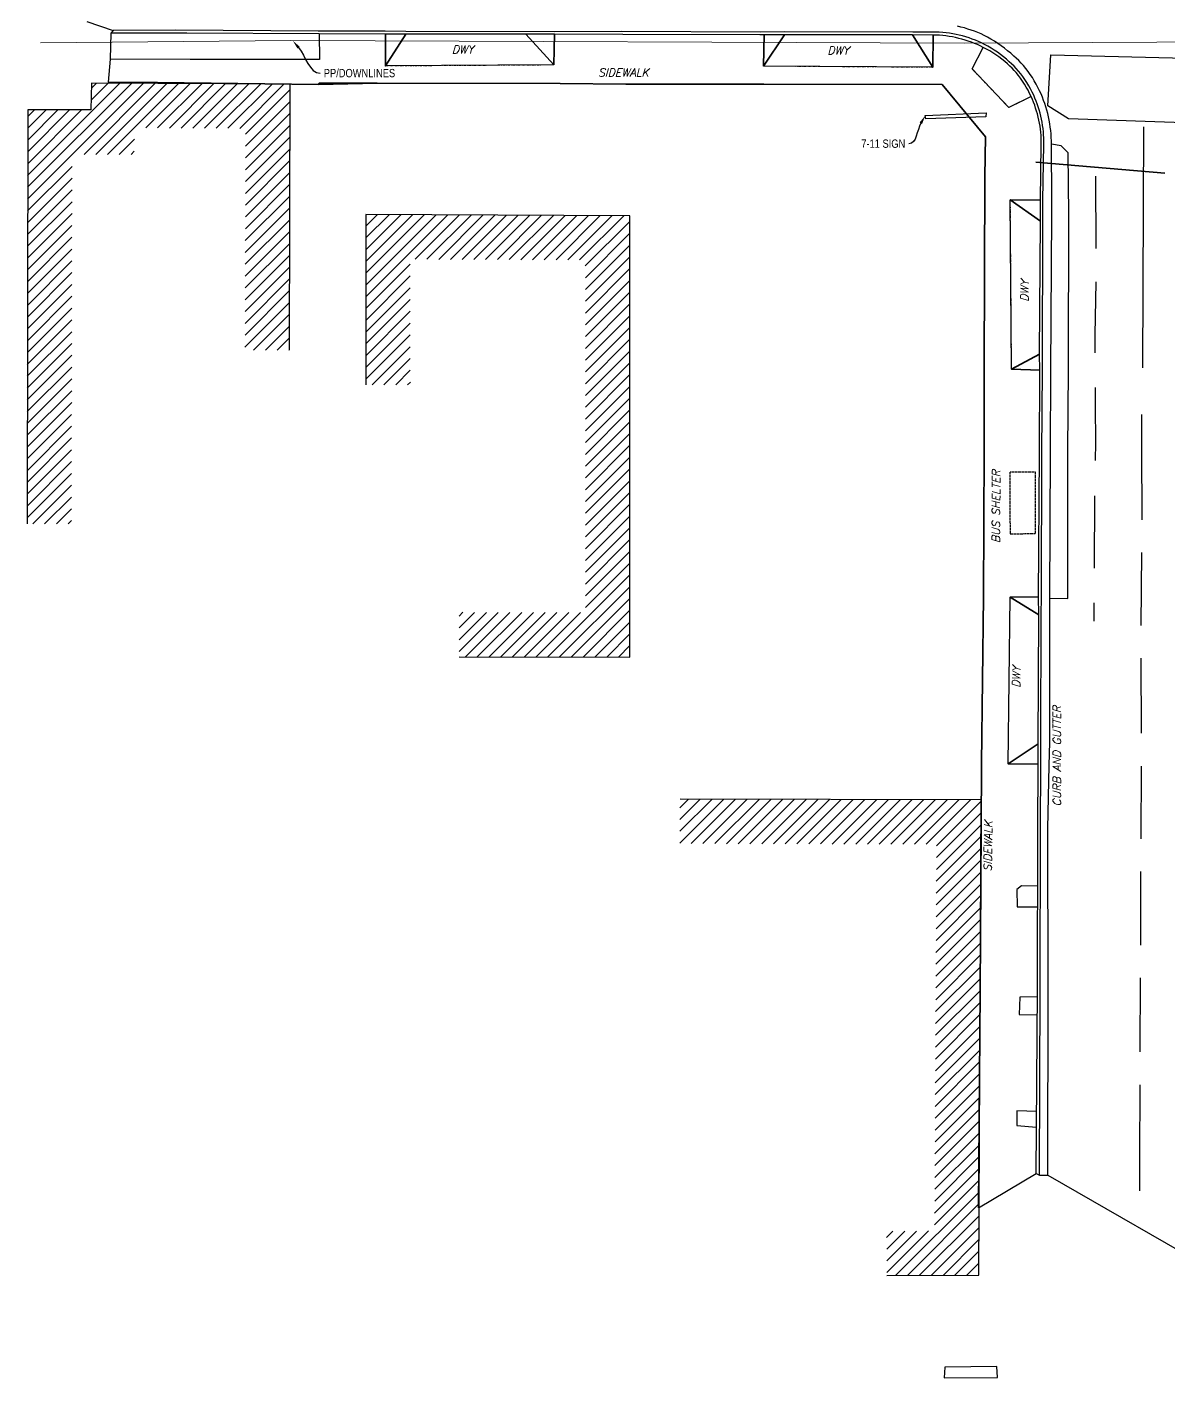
# Model space of a CAD drawing. Header units: feet. Extents: x 6441334 to 6442104, y 1883534 to 1884360.
# Drawn here: x 6441461.5 to 6441718.5, y 1883574.1 to 1883878 of the extents above; entities that cross this region are included whole.
import ezdxf
from ezdxf import colors
from ezdxf.entities.mleader import LeaderData, LeaderLine
from ezdxf.lldxf.tags import DXFTag
from ezdxf.math import Vec2, Vec3

# ---------------------------------------------------------------- set-up
doc = ezdxf.new("R2010")
doc.units = ezdxf.units.FT
doc.header["$MEASUREMENT"] = 0
doc.linetypes.add('DASHDOT', pattern=[1, 0.5, -0.25, 0, -0.25])
doc.linetypes.add('DASHED2', pattern=[0.375, 0.25, -0.125])
for name, color, linetype, lineweight in [('V-DETL-PATT-BLDG-', 253, 'Continuous', 13), ('VF-BLDG-LINE-', 253, 'Continuous', 25), ('VF-BLDG-OVHD-LINE-', 253, 'DASHED2', 25), ('VF-ELEC-OVHD-LINE-', 253, 'OVERHEADELECTRIC', 15), ('VF-ROAD-DRIV-LINE-', 253, 'Continuous', 35), ('VF-ROAD-STRP-WHIT-LINE-', 253, 'Continuous', 25), ('VF-TOPO-BRKL-LINE-', 253, 'DASHDOT', 13), ('VF-TOPO-CONC-EDGE-LINE-', 253, 'Continuous', 25), ('VF-TOPO-CONC-GTFL-LINE-', 253, 'Continuous', 25), ('VF-TOPO-CONC-LIPG-LINE-', 253, 'Continuous', 25), ('VF-TOPO-CONC-SWLK-LINE-', 253, 'Continuous', 25), ('VF-TOPO-CONC-TBCB-LINE-', 253, 'Continuous', 25), ('VF-TOPO-CONC-TBWK-LINE-', 253, 'Continuous', 35), ('VF-TOPO-GUY WIRE', 253, 'Continuous', 35), ('VF-TOPO-TEXT-', 253, 'Continuous', 25)]:
    doc.layers.add(name, color=color, linetype=linetype, lineweight=lineweight)
doc.layers.add('VF-TINN-DSRF-BNDY-', color=253, linetype='Continuous', lineweight=25, plot=False)
doc.styles.add('CG-Boundary', font='simplex.shx', dxfattribs={"oblique": 15, "height": 0.115})
doc.styles.add('NCS1-Anno', font='arial.ttf', dxfattribs={"width": 0.8, "height": 0.1})
doc.styles.get("Standard").update_dxf_attribs({"font": 'arial.ttf'})
tags = doc.linetypes.add('OVERHEADELECTRIC', pattern='A,1,-0.03,["OE",Standard,S=0.08,R=0,X=0,Y=-0.04],-0.16,1', length=2.19).pattern_tags.tags
tags[6] = DXFTag(74, 10)
pattern_1 = [(45, (0, 0), (-1.3258252147, 1.3258252147), [])]

msp = doc.modelspace()

# ---------------------------------------------------------------- hatches: boundary and pattern name
at = {"layer": 'V-DETL-PATT-BLDG-'}
h = msp.add_hatch(dxfattribs=at)
h.set_pattern_fill('ANSI31', color=256, scale=15)
h.set_pattern_definition(pattern_1)
h.paths.add_polyline_path([(6441520.72, 1883865.19), (6441475.99, 1883865.42), (6441475.85, 1883859.38), (6441461.66, 1883859.42), (6441461.49, 1883766.28), (6441471.49, 1883766.26), (6441471.64, 1883849.39), (6441485.62, 1883849.35), (6441485.76, 1883855.37), (6441510.69, 1883855.24), (6441510.54, 1883805.35), (6441520.54, 1883805.32)])
h = msp.add_hatch(dxfattribs=at)
h.set_pattern_fill('ANSI31', color=256, scale=15)
h.set_pattern_definition(pattern_1)
h.paths.add_polyline_path([(6441597.12, 1883835.6), (6441537.74, 1883835.85), (6441537.75, 1883797.55), (6441547.75, 1883797.55), (6441547.74, 1883825.81), (6441587.13, 1883825.64), (6441587.16, 1883746.32), (6441558.73, 1883746.37), (6441558.72, 1883736.37), (6441597.17, 1883736.3)])
h = msp.add_hatch(dxfattribs=at)
h.set_pattern_fill('ANSI31', color=256, scale=15)
h.set_pattern_definition(pattern_1)
h.paths.add_polyline_path([(6441676.2, 1883704.15), (6441608.44, 1883704.35), (6441608.41, 1883694.35), (6441666.16, 1883694.18), (6441665.72, 1883607.2), (6441654.93, 1883607.15), (6441654.98, 1883597.15), (6441675.67, 1883597.24), (6441675.75, 1883612.48), (6441675.64, 1883612.42), (6441675.97, 1883661.24), (6441676.18, 1883697.7)])

# ---------------------------------------------------------------- linework, layer by layer
at = {"layer": 'VF-BLDG-LINE-'}
for points in [[(6441520.54, 1883805.32), (6441520.72, 1883865.19), (6441475.99, 1883865.42), (6441475.85, 1883859.38), (6441461.66, 1883859.42), (6441461.49, 1883766.28)], [(6441558.72, 1883736.37), (6441597.17, 1883736.3), (6441597.12, 1883835.6), (6441537.74, 1883835.85), (6441537.75, 1883797.55)], [(6441654.98, 1883597.15), (6441675.67, 1883597.24), (6441676.2, 1883704.15), (6441608.44, 1883704.35)]]:
    msp.add_lwpolyline(points, dxfattribs=at)
for points in [[(6441663.63, 1883858.11), (6441677.35, 1883858.76), (6441677.27, 1883857.82), (6441663.79, 1883857.41), (6441663.63, 1883858.11)], [(6441679.77, 1883576.7), (6441668.03, 1883576.55), (6441667.89, 1883574.12), (6441679.91, 1883574.23), (6441679.77, 1883576.7)]]:
    msp.add_lwpolyline(points, close=True, dxfattribs=at)
msp.add_polyline3d([(6441679.77, 1883576.7, 683.67), (6441668.03, 1883576.55, 683.25), (6441667.89, 1883574.12, 683.39), (6441679.91, 1883574.23, 683.32), (6441679.77, 1883576.7, 683.67)], close=True, dxfattribs=at)
at = {"layer": 'VF-BLDG-OVHD-LINE-', "ltscale": 0.6}
for p, q in [((6441688.42, 1883777.93, 658.27), (6441682.64, 1883777.9, 657.96)), ((6441682.64, 1883777.9, 657.96), (6441682.71, 1883764.04, 658.29)), ((6441688.43, 1883764.09, 658.32), (6441688.42, 1883777.93, 658.27)), ((6441682.71, 1883764.04, 658.29), (6441688.43, 1883764.09, 658.32))]:
    msp.add_line(p, q, dxfattribs=at)
at = {"layer": 'VF-ELEC-OVHD-LINE-'}
for points in [[(6441520.87, 1883874.99), (6441464.49, 1883874.5)], [(6441520.87, 1883874.99), (6441672.44, 1883874.45), (6441802.22, 1883875.12), (6441871.23, 1883872.9), (6441880.86, 1883872.76), (6441911.29, 1883873.63)]]:
    msp.add_lwpolyline(points, dxfattribs=at)
at = {"layer": 'VF-ROAD-DRIV-LINE-'}
msp.add_line((6441580.22, 1883876.42, 650.8), (6441580.07, 1883869.52, 650.96), dxfattribs=at)
msp.add_lwpolyline([(6441580.07, 1883869.52), (6441573.74, 1883876.41)], dxfattribs=at)
for points in [[(6441546.76, 1883876.47, 649.88), (6441542.14, 1883869.29, 650.53), (6441542.15, 1883876.41, 650.36)], [(6441631.95, 1883876.29, 650.82), (6441627.24, 1883869.25, 651.44), (6441627.4, 1883876.31, 651.01)], [(6441665.37, 1883876.24, 651.73), (6441665.32, 1883868.99, 651.8), (6441660.72, 1883876.26, 651.18)], [(6441689.55, 1883834.37, 650.71), (6441682.76, 1883839.14, 651.43), (6441689.53, 1883839.13, 651.23)], [(6441689.44, 1883800.85, 650.61), (6441683.04, 1883801.05, 650.72), (6441689.35, 1883804.46, 650.23)], [(6441689.19, 1883745.83, 649.01), (6441682.7, 1883749.76, 649.74), (6441689.14, 1883749.83, 649.57)], [(6441689.01, 1883712.23, 648.85), (6441682.27, 1883712.32, 648.97), (6441689.06, 1883716.82, 648.37)]]:
    msp.add_polyline3d(points, dxfattribs=at)
at = {"layer": 'VF-ROAD-STRP-WHIT-LINE-'}
for p, q in [((6441712.77, 1883855.57, 651.82), (6441712.52, 1883801.35, 650.83)), ((6441702.04, 1883840.37, 651.25), (6441702.03, 1883844.47, 651.32)), ((6441702.08, 1883832.34, 651.12), (6441702.04, 1883840.37, 651.25)), ((6441702.07, 1883828.24, 651.05), (6441702.08, 1883832.34, 651.12)), ((6441702, 1883816.59, 650.84), (6441702.06, 1883820.69, 650.92)), ((6441701.85, 1883808.88, 650.69), (6441702, 1883816.59, 650.84)), ((6441701.87, 1883804.78, 650.61), (6441701.85, 1883808.88, 650.69)), ((6441701.94, 1883792.84, 650.37), (6441701.93, 1883796.94, 650.46)), ((6441701.99, 1883784.61, 650.19), (6441701.94, 1883792.84, 650.37)), ((6441712.37, 1883783.46, 650.5), (6441712.36, 1883790.84, 650.64)), ((6441701.92, 1883780.51, 650.1), (6441701.99, 1883784.61, 650.19)), ((6441712.41, 1883767.21, 650.19), (6441712.37, 1883783.46, 650.5)), ((6441701.76, 1883768.48, 649.84), (6441701.78, 1883772.58, 649.91)), ((6441701.73, 1883760.4, 649.69), (6441701.76, 1883768.48, 649.84)), ((6441701.71, 1883756.3, 649.62), (6441701.73, 1883760.4, 649.69)), ((6441712.23, 1883743.43, 649.7), (6441712.36, 1883759.83, 650.04)), ((6441701.64, 1883744.39, 649.39), (6441701.66, 1883748.49, 649.47)), ((6441712.29, 1883719.16, 649.3), (6441712.24, 1883736.05, 649.58)), ((6441712.18, 1883695.44, 648.93), (6441712.26, 1883711.78, 649.18)), ((6441712.15, 1883671.52, 648.54), (6441712.17, 1883688.06, 648.8)), ((6441711.98, 1883647.46, 648.06), (6441712.1, 1883664.14, 648.39)), ((6441711.92, 1883623.59, 647.63), (6441711.96, 1883640.08, 647.93)), ((6441711.91, 1883616.21, 647.5), (6441711.92, 1883623.59, 647.63))]:
    msp.add_line(p, q, dxfattribs=at)
msp.add_polyline3d([(6441691.88, 1883871.76, 651.54), (6441767.85, 1883869.95, 651.14), (6441767.82, 1883861.99, 650.82), (6441762.76, 1883855.09, 650.91), (6441695.84, 1883857.41, 651.33), (6441691.19, 1883860.32, 651.18), (6441691.88, 1883871.76, 651.54)], close=True, dxfattribs=at)
at = {"layer": 'VF-TINN-DSRF-BNDY-'}
msp.add_polyline3d([(6441474.98, 1883879.3, 649.19), (6441480.84, 1883877.3, 649.11), (6441480.34, 1883876.66, 649.77), (6441480.2, 1883870.79, 649.97), (6441479.74, 1883865.61, 649.98), (6441490.83, 1883865.53, 650.16), (6441527.12, 1883865.13, 650.42), (6441540.29, 1883865.39, 650.57), (6441581.46, 1883865.32, 651.02), (6441596.25, 1883865.22, 651.15), (6441627.29, 1883865.17, 651.44), (6441667.41, 1883865.12, 651.91), (6441677.2, 1883853.31, 651.95), (6441677.07, 1883844.39, 651.64), (6441676.88, 1883801.06, 650.82), (6441676.87, 1883782.85, 650.49), (6441676.72, 1883749.89, 649.93), (6441676.3, 1883712.37, 649.05), (6441676.18, 1883697.7, 648.94), (6441675.97, 1883661.24, 648.3), (6441675.64, 1883612.42, 647.47), (6441688.61, 1883620.11, 647.22), (6441689.34, 1883619.78, 646.54), (6441691.18, 1883619.71, 646.68), (6441730.91, 1883596.97, 647.37)], dxfattribs=at)
at = {"layer": 'VF-TOPO-BRKL-LINE-'}
for p, q in [((6441580.07, 1883869.52), (6441542.14, 1883869.29)), ((6441665.32, 1883868.99), (6441627.24, 1883869.25)), ((6441683.04, 1883801.05), (6441682.76, 1883839.14)), ((6441682.27, 1883712.32), (6441682.7, 1883749.76))]:
    msp.add_line(p, q, dxfattribs=at)
msp.add_lwpolyline([(6441687.47, 1883862.38), (6441682.43, 1883859.93), (6441674.18, 1883868.61), (6441676.68, 1883873.47)], dxfattribs=at)
at = {"layer": 'VF-TOPO-CONC-EDGE-LINE-'}
for p, q in [((6441580.07, 1883869.52, 650.96), (6441542.14, 1883869.29, 650.53)), ((6441665.32, 1883868.99, 651.8), (6441627.24, 1883869.25, 651.44)), ((6441683.04, 1883801.05, 650.72), (6441682.76, 1883839.14, 651.43)), ((6441682.27, 1883712.32, 648.97), (6441682.7, 1883749.76, 649.74))]:
    msp.add_line(p, q, dxfattribs=at)
for points in [[(6441527.24, 1883876.55, 650.14), (6441527.31, 1883870.73, 650.38), (6441498.23, 1883870.77, 650.19)], [(6441687.47, 1883862.38, 651.62), (6441682.43, 1883859.93, 651.79), (6441674.18, 1883868.61, 651.77), (6441676.68, 1883873.47, 651.69)], [(6441691.64, 1883749.52, 649.03), (6441695.73, 1883749.49, 649.25), (6441695.73, 1883782.67, 649.91), (6441695.88, 1883800.83, 650.3), (6441695.95, 1883835.85, 650.93), (6441695.79, 1883849.75, 651.13), (6441694.21, 1883851.31, 651.11), (6441692.01, 1883851.68, 650.95)]]:
    msp.add_polyline3d(points, dxfattribs=at)
at = {"layer": 'VF-TOPO-CONC-GTFL-LINE-'}
for points in [[(6441689.63, 1883712.19, 648.15), (6441689.65, 1883717.22, 648.21), (6441689.71, 1883745.85, 648.92), (6441689.82, 1883749.78, 649.02), (6441689.88, 1883782.11, 649.57), (6441690, 1883800.92, 650.01), (6441690.09, 1883834.48, 650.57), (6441690.12, 1883839.03, 650.6), (6441690.29, 1883851.68, 650.93), (6441690.3, 1883852.38, 650.93), (6441690.29, 1883853.09, 650.94), (6441690.26, 1883853.8, 650.95), (6441690.21, 1883854.5, 650.95), (6441690.13, 1883855.21, 650.96), (6441690.04, 1883855.92, 650.96), (6441689.93, 1883856.62, 650.97), (6441689.79, 1883857.32, 650.97), (6441689.64, 1883858.01, 650.98), (6441689.47, 1883858.7, 650.99), (6441689.28, 1883859.39, 650.99), (6441689.07, 1883860.07, 651), (6441688.84, 1883860.74, 651), (6441688.59, 1883861.4, 651.01), (6441688.32, 1883862.05, 651.01), (6441688.04, 1883862.7, 651.02), (6441687.69, 1883863.42, 651.02), (6441687.32, 1883864.14, 651.03), (6441686.93, 1883864.85, 651.03), (6441686.51, 1883865.54, 651.03), (6441686.07, 1883866.22, 651.04), (6441685.61, 1883866.88, 651.04), (6441685.12, 1883867.52, 651.04), (6441684.61, 1883868.14, 651.05), (6441684.11, 1883868.68, 651.05), (6441683.6, 1883869.21, 651.04), (6441683.07, 1883869.73, 651.04), (6441682.53, 1883870.23, 651.04), (6441681.89, 1883870.79, 651.04), (6441681.23, 1883871.33, 651.04), (6441680.56, 1883871.86, 651.04), (6441679.87, 1883872.36, 651.05), (6441679.17, 1883872.85, 651.05), (6441678.45, 1883873.3, 651.05), (6441677.71, 1883873.74, 651.06), (6441676.97, 1883874.14, 651.06), (6441676.29, 1883874.47, 651.06), (6441675.61, 1883874.79, 651.06), (6441674.91, 1883875.08, 651.06), (6441674.2, 1883875.35, 651.05), (6441673.49, 1883875.6, 651.05), (6441672.76, 1883875.83, 651.05), (6441672.03, 1883876.03, 651.05), (6441671.29, 1883876.22, 651.05), (6441670.55, 1883876.38, 651.05), (6441669.8, 1883876.52, 651.05), (6441669.05, 1883876.64, 651.05), (6441668.3, 1883876.74, 651.04), (6441667.55, 1883876.81, 651.04), (6441666.79, 1883876.86, 651.04), (6441666.04, 1883876.88, 651.04), (6441665.29, 1883876.88, 651.04), (6441660.85, 1883876.86, 651.01), (6441631.99, 1883876.93, 650.66), (6441626.58, 1883876.89, 650.64), (6441595.27, 1883877.03, 650.28), (6441580.12, 1883876.99, 650.11), (6441546.71, 1883877.07, 649.75), (6441542.12, 1883877.09, 649.7), (6441527.04, 1883877.11, 649.52), (6441495, 1883877.31, 649.22), (6441480.84, 1883877.3, 649.11)], [(6441689.34, 1883619.78, 646.54), (6441689.5, 1883661.59, 647.33), (6441689.55, 1883697.77, 647.96), (6441689.63, 1883712.19, 648.15)]]:
    msp.add_polyline3d(points, dxfattribs=at)
at = {"layer": 'VF-TOPO-CONC-LIPG-LINE-'}
for points in [[(6441691.49, 1883711.89, 648.24), (6441691.63, 1883717.17, 648.26), (6441691.69, 1883745.95, 648.98), (6441691.64, 1883749.52, 649.03), (6441691.84, 1883782.43, 649.6), (6441691.92, 1883800.82, 650.07), (6441692.08, 1883835.86, 650.69), (6441692.08, 1883839.04, 650.66), (6441692.01, 1883851.68, 650.95), (6441692.01, 1883852.45, 650.96), (6441691.98, 1883853.22, 650.97), (6441691.93, 1883853.99, 650.97), (6441691.86, 1883854.76, 650.98), (6441691.77, 1883855.53, 650.99), (6441691.65, 1883856.3, 650.99), (6441691.52, 1883857.07, 651), (6441691.36, 1883857.83, 651.01), (6441691.18, 1883858.59, 651.01), (6441690.98, 1883859.34, 651.02), (6441690.76, 1883860.09, 651.03), (6441690.52, 1883860.82, 651.03), (6441690.26, 1883861.55, 651.04), (6441689.98, 1883862.28, 651.05), (6441689.68, 1883862.99, 651.06), (6441689.36, 1883863.69, 651.06), (6441688.98, 1883864.44, 651.07), (6441688.59, 1883865.19, 651.08), (6441688.17, 1883865.93, 651.09), (6441687.73, 1883866.66, 651.09), (6441687.27, 1883867.36, 651.1), (6441686.78, 1883868.05, 651.11), (6441686.27, 1883868.72, 651.12), (6441685.72, 1883869.37, 651.13), (6441685.21, 1883869.93, 651.12), (6441684.67, 1883870.48, 651.11), (6441684.11, 1883871.01, 651.11), (6441683.55, 1883871.52, 651.1), (6441682.86, 1883872.13, 651.1), (6441682.16, 1883872.72, 651.1), (6441681.45, 1883873.29, 651.11), (6441680.71, 1883873.85, 651.11), (6441679.96, 1883874.37, 651.11), (6441679.2, 1883874.88, 651.12), (6441678.41, 1883875.35, 651.12), (6441677.61, 1883875.79, 651.12), (6441676.9, 1883876.15, 651.12), (6441676.18, 1883876.48, 651.12), (6441675.45, 1883876.8, 651.12), (6441674.71, 1883877.09, 651.12), (6441673.96, 1883877.36, 651.12), (6441673.2, 1883877.6, 651.12), (6441672.43, 1883877.83, 651.12), (6441671.65, 1883878.03, 651.12), (6441670.87, 1883878.21, 651.12)], [(6441691.18, 1883619.71, 646.68), (6441691.29, 1883661.5, 647.44), (6441691.24, 1883697.71, 648.08), (6441691.49, 1883711.89, 648.24)]]:
    msp.add_polyline3d(points, dxfattribs=at)
at = {"layer": 'VF-TOPO-CONC-SWLK-LINE-'}
msp.add_line((6441498.23, 1883870.77, 650.19), (6441480.2, 1883870.79, 649.97), dxfattribs=at)
at = {"layer": 'VF-TOPO-CONC-TBCB-LINE-'}
for points in [[(6441576.15, 1883876.41, 650.29), (6441546.76, 1883876.47, 649.88), (6441542.15, 1883876.41, 650.36), (6441527.24, 1883876.55, 650.14), (6441497.46, 1883876.68, 649.9), (6441480.34, 1883876.66, 649.77)], [(6441689.01, 1883712.23, 648.85), (6441689.06, 1883716.82, 648.37), (6441689.19, 1883745.83, 649.01), (6441689.14, 1883749.83, 649.57), (6441689.31, 1883782.13, 650.2), (6441689.44, 1883800.85, 650.61), (6441689.35, 1883804.46, 650.23), (6441689.55, 1883834.37, 650.71), (6441689.53, 1883839.13, 651.23), (6441689.73, 1883851.61, 651.54), (6441689.74, 1883852.3, 651.54), (6441689.72, 1883852.99, 651.55), (6441689.68, 1883853.68, 651.55), (6441689.62, 1883854.37, 651.56), (6441689.54, 1883855.06, 651.56), (6441689.45, 1883855.75, 651.57), (6441689.33, 1883856.44, 651.57), (6441689.2, 1883857.12, 651.58), (6441689.04, 1883857.8, 651.58), (6441688.87, 1883858.48, 651.59), (6441688.68, 1883859.14, 651.59), (6441688.47, 1883859.81, 651.6), (6441688.25, 1883860.46, 651.6), (6441688.01, 1883861.11, 651.61), (6441687.74, 1883861.75, 651.61), (6441687.47, 1883862.38, 651.62), (6441687.12, 1883863.1, 651.56), (6441686.76, 1883863.81, 651.5), (6441686.37, 1883864.51, 651.43), (6441685.97, 1883865.2, 651.37), (6441685.53, 1883865.87, 651.31), (6441685.08, 1883866.53, 651.25), (6441684.6, 1883867.16, 651.18), (6441684.09, 1883867.78, 651.12), (6441683.63, 1883868.29, 651.12), (6441683.15, 1883868.79, 651.11), (6441682.65, 1883869.27, 651.1), (6441682.14, 1883869.74, 651.1), (6441681.52, 1883870.28, 651.17), (6441680.88, 1883870.81, 651.25), (6441680.21, 1883871.31, 651.32), (6441679.53, 1883871.78, 651.39), (6441678.84, 1883872.24, 651.47), (6441678.13, 1883872.67, 651.54), (6441677.41, 1883873.08, 651.61), (6441676.68, 1883873.47, 651.69), (6441676.02, 1883873.79, 651.69), (6441675.36, 1883874.09, 651.69), (6441674.68, 1883874.37, 651.7), (6441674, 1883874.63, 651.7), (6441673.3, 1883874.88, 651.7), (6441672.6, 1883875.1, 651.7), (6441671.89, 1883875.31, 651.7), (6441671.18, 1883875.5, 651.71), (6441670.46, 1883875.66, 651.71), (6441669.74, 1883875.81, 651.71), (6441669.01, 1883875.93, 651.71), (6441668.29, 1883876.04, 651.72), (6441667.56, 1883876.12, 651.72), (6441666.83, 1883876.18, 651.72), (6441666.1, 1883876.22, 651.72), (6441665.37, 1883876.24, 651.73), (6441660.72, 1883876.26, 651.18), (6441631.95, 1883876.29, 650.82), (6441627.4, 1883876.31, 651.01), (6441626.41, 1883876.3, 651.26), (6441595.57, 1883876.33, 650.97), (6441580.22, 1883876.42, 650.8), (6441576.15, 1883876.41, 650.29)], [(6441688.61, 1883620.11, 647.22), (6441688.91, 1883661.3, 648.01), (6441688.96, 1883697.46, 648.66), (6441689.01, 1883712.23, 648.85)], [(6441688.94, 1883684.8, 648.38), (6441685.31, 1883684.83, 648.48), (6441684.27, 1883683.98, 648.52), (6441684.3, 1883680.12, 648.41), (6441688.94, 1883680.11, 648.29)], [(6441688.9, 1883659.88, 648), (6441684.94, 1883659.81, 648.08), (6441684.79, 1883655.89, 648), (6441688.87, 1883655.81, 647.92)], [(6441688.71, 1883634.1, 647.51), (6441684.25, 1883634.22, 647.6), (6441684.2, 1883630.92, 647.48), (6441688.69, 1883630.54, 650.85)]]:
    msp.add_polyline3d(points, dxfattribs=at)
at = {"layer": 'VF-TOPO-CONC-TBWK-LINE-'}
for points in [[(6441676.3, 1883712.37, 649.05), (6441676.72, 1883749.89, 649.93), (6441676.87, 1883782.85, 650.49), (6441676.88, 1883801.06, 650.82), (6441677.07, 1883844.39, 651.64), (6441677.2, 1883853.31, 651.95), (6441667.41, 1883865.12, 651.91), (6441627.29, 1883865.17, 651.44), (6441596.25, 1883865.22, 651.15), (6441581.46, 1883865.32, 651.02), (6441540.29, 1883865.39, 650.57), (6441527.26, 1883865.39, 650.42), (6441527.12, 1883865.13, 650.42), (6441490.83, 1883865.53, 650.16), (6441479.74, 1883865.61, 649.98)], [(6441676.3, 1883712.37, 649.05), (6441676.18, 1883697.7, 648.94), (6441675.97, 1883661.24, 648.3), (6441675.64, 1883612.42, 647.47)]]:
    msp.add_polyline3d(points, dxfattribs=at)
at = {"layer": 'VF-TOPO-GUY WIRE', "elevation": 651.81}
msp.add_lwpolyline([(6441688.49, 1883847.64), (6441717.53, 1883845.16)], dxfattribs=at)

# ---------------------------------------------------------------- texts
at = {"layer": 'VF-TOPO-TEXT-', "char_height": 1.8, "width": 22.6973, "attachment_point": 1, "style": 'CG-Boundary'}
for s, insert in [('DWY', (6441557.09, 1883873.91)), ('DWY', (6441641.59, 1883873.7)), ('SIDEWALK', (6441589.99, 1883868.71))]:
    msp.add_mtext(s, dxfattribs=dict(at, insert=insert))
at = {"layer": 'VF-TOPO-TEXT-', "char_height": 1.8, "attachment_point": 1, "style": 'CG-Boundary'}
for s, insert, width, rotation in [('DWY', (6441685.04, 1883816.25), 22.6973, 89.1616), ('BUS SHELTER', (6441678.64, 1883761.95, -649), 21.0239, 89.9593), ('DWY', (6441683.18, 1883729.4, -649), 22.6973, 89.1616), ('CURB AND GUTTER', (6441692.37, 1883702.7, -693.72), 36.2014, 90), ('SIDEWALK', (6441676.76, 1883688.07), 22.6973, 89.1616)]:
    msp.add_mtext(s, dxfattribs=dict(at, insert=insert, width=width, rotation=rotation))

# ---------------------------------------------------------------- leaders
at = {"layer": 'VF-TOPO-TEXT-'}
ml = msp.add_multileader_mtext('Standard', dxfattribs=at)
ml.set_content('PP/DOWNLINES', color=256, style='NCS1-Anno')
ml.set_leader_properties()
ml.build(insert=Vec2(0, 0))
ml.multileader.update_dxf_attribs({"leader_type": 2, "dogleg_length": 0.1, "arrow_head_size": 2, "scale": 20})
ctx = ml.context
ctx.base_point, ctx.scale, ctx.char_height, ctx.arrow_head_size, ctx.landing_gap_size, ctx.plane_origin = Vec3(6441527.47, 1883867.67, 662.35), 20, 1.875, 2, 0.8, Vec3(6441521.31, 1883874.95, 662.35)
notes = []
notes.append((ctx, [(0, (1, 1, 0), (6441525.47, 1883867.67, 662.35), (1, 0), 2, [(0, [(6441521.31, 1883874.95, 662.35)], 0, [])])]))
ctx.mtext.insert, ctx.mtext.flow_direction = Vec3(6441528.27, 1883868.62, 662.35), 5
ml = msp.add_multileader_mtext('Standard', dxfattribs=at)
ml.set_content('7-11 SIGN', color=256, style='NCS1-Anno')
ml.set_leader_properties()
ml.build(insert=Vec2(0, 0))
ml.multileader.update_dxf_attribs({"leader_type": 2, "dogleg_length": 0.1, "arrow_head_size": 2, "scale": 20})
ctx = ml.context
ctx.base_point, ctx.scale, ctx.char_height, ctx.arrow_head_size, ctx.landing_gap_size, ctx.plane_origin = Vec3(6441648.7, 1883851.8), 20, 1.875, 2, 0.8, Vec3(6441663.63, 1883858.11)
ctx.text_align_type = 2
notes.append((ctx, [(0, (1, 1, 0), (6441661.93, 1883851.8), (-1, 0), 2, [(0, [(6441663.63, 1883858.11)], 0, [])])]))
ctx.mtext.insert, ctx.mtext.alignment, ctx.mtext.flow_direction = Vec3(6441659.13, 1883852.75), 3, 5
for ctx, leaders in notes:
    for number, flags, end, landing, length, lines in leaders:
        leader = LeaderData()
        leader.index, (leader.has_last_leader_line, leader.has_dogleg_vector, leader.attachment_direction) = number, flags
        leader.last_leader_point, leader.dogleg_vector, leader.dogleg_length = Vec3(end), Vec3(landing), length
        for number, points, colour, breaks in lines:
            line = LeaderLine()
            line.index, line.vertices, line.color, line.breaks = number, Vec3.list(points), colors.encode_raw_color(colour), breaks
            leader.lines.append(line)
        ctx.leaders.append(leader)

doc.saveas('drawing.dxf')
